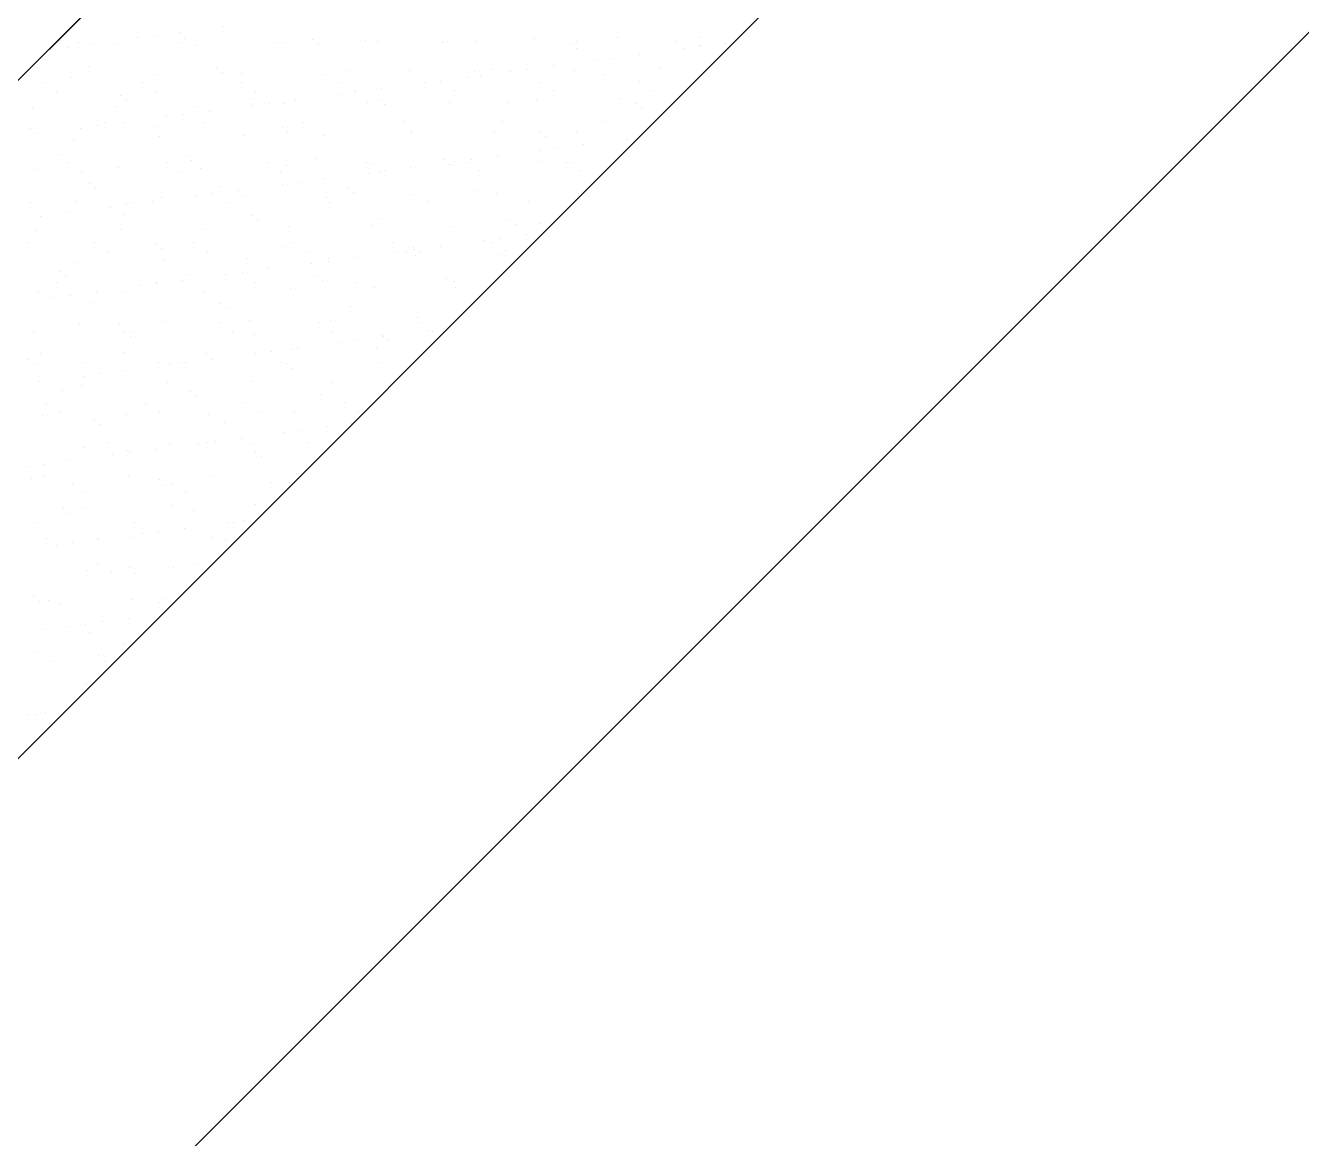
# Model space of a CAD drawing. Header units: millimetres. Extents: x 89805 to 1757503, y 48266 to 267832.
# Drawn here: x 953853.8 to 954253, y 159080 to 159428.2 of the extents above; entities that cross this region are included whole.
import ezdxf

# ---------------------------------------------------------------- set-up
doc = ezdxf.new("R2010")
doc.units = ezdxf.units.MM
doc.header["$LTSCALE"] = 1000
doc.layers.add('G-装饰造型轮廓线', color=3, linetype='Continuous')
doc.layers.add('WALL', color=111, linetype='Continuous')

msp = doc.modelspace()

# ---------------------------------------------------------------- linework, layer by layer
at = {"color": 8, "ltscale": 0.7}
for p, q in [((953902.09, 159426.05), (953902.09, 159426.05)), ((953915.67, 159427.84), (953915.67, 159427.84)), ((953864.83, 159423.43), (953864.83, 159423.43)), ((953867.04, 159421.44), (953867.04, 159421.44)), ((953870.4, 159422.9), (953870.4, 159422.9)), ((953875.17, 159422.51), (953875.17, 159422.51)), ((953881.51, 159422.16), (953881.51, 159422.16)), ((953888.75, 159424.3), (953888.75, 159424.3)), ((953893.96, 159424.98), (953893.96, 159424.98)), ((953901.55, 159422.96), (953901.55, 159422.96)), ((953903.59, 159424.24), (953903.59, 159424.24)), ((953907.09, 159422.04), (953907.09, 159422.04)), ((953932.69, 159423.02), (953932.69, 159423.02)), ((953934.1, 159423.01), (953934.1, 159423.01)), ((953943.6, 159423.89), (953943.6, 159423.89)), ((953945.45, 159422.21), (953945.45, 159422.21)), ((953960.28, 159423.34), (953960.28, 159423.34)), ((953963.83, 159423.07), (953963.83, 159423.07)), ((953984.21, 159423.01), (953984.21, 159423.01)), ((953985.86, 159423.22), (953985.86, 159423.22)), ((953994.97, 159423.13), (953994.97, 159423.13)), ((954012.87, 159424.19), (954012.87, 159424.19)), ((954024.22, 159422.67), (954024.22, 159422.67)), ((954026.11, 159423.19), (954026.11, 159423.19)), ((954039.05, 159424.53), (954039.05, 159424.53)), ((954057.25, 159423.24), (954057.25, 159423.24)), ((954064.63, 159424.4), (954064.63, 159424.4)), ((954064.69, 159421.57), (954064.69, 159421.57)), ((954064.83, 159421.78), (954064.83, 159421.78)), ((954072.82, 159422.64), (954072.82, 159422.64)), ((953861.84, 159420.75), (953861.84, 159420.75)), ((954026.06, 159420.98), (954026.06, 159420.98)), ((954032.56, 159417.34), (954032.56, 159417.34)), ((954037.77, 159418.02), (954037.77, 159418.02)), ((954045.9, 159419.09), (954045.9, 159419.09)), ((954059.48, 159420.88), (954059.48, 159420.88)), ((953873.53, 159415.46), (953873.53, 159415.46)), ((953913.54, 159415.12), (953913.54, 159415.12)), ((953915.38, 159413.43), (953915.38, 159413.43)), ((953921.21, 159413.12), (953921.21, 159413.12)), ((953954.15, 159414.23), (953954.15, 159414.23)), ((953973.8, 159413.97), (953973.8, 159413.97)), ((953994.16, 159413.89), (953994.16, 159413.89)), ((953999.98, 159414.3), (953999.98, 159414.3)), ((954005.65, 159413.79), (954005.65, 159413.79)), ((954010.85, 159414.48), (954010.85, 159414.48)), ((954018.98, 159415.55), (954018.98, 159415.55)), ((954025.56, 159414.18), (954025.56, 159414.18)), ((954052.57, 159415.15), (954052.57, 159415.15)), ((953859.08, 159410.22), (953859.08, 159410.22)), ((953868.03, 159411.81), (953868.03, 159411.81)), ((953890.22, 159410.28), (953890.22, 159410.28)), ((953895.04, 159412.78), (953895.04, 159412.78)), ((953921.37, 159410.33), (953921.37, 159410.33)), ((953946.79, 159412.99), (953946.79, 159412.99)), ((953952.51, 159410.39), (953952.51, 159410.39)), ((953978.73, 159410.25), (953978.73, 159410.25)), ((953983.65, 159410.45), (953983.65, 159410.45)), ((953983.93, 159410.93), (953983.93, 159410.93)), ((953992.06, 159412.01), (953992.06, 159412.01)), ((953996, 159412.2), (953996, 159412.2)), ((954014.79, 159410.5), (954014.79, 159410.5)), ((954034.76, 159413.01), (954034.76, 159413.01)), ((954045.93, 159410.56), (954045.93, 159410.56)), ((953863.3, 159407.53), (953863.3, 159407.53)), ((953883.48, 159406.34), (953883.48, 159406.34)), ((953894.44, 159407.59), (953894.44, 159407.59)), ((953924.08, 159405.46), (953924.08, 159405.46)), ((953925.58, 159407.65), (953925.58, 159407.65)), ((953951.81, 159406.71), (953951.81, 159406.71)), ((953956.72, 159407.7), (953956.72, 159407.7)), ((953957.01, 159407.39), (953957.01, 159407.39)), ((953965.14, 159408.46), (953965.14, 159408.46)), ((953987.87, 159407.76), (953987.87, 159407.76)), ((954019.01, 159407.82), (954019.01, 159407.82)), ((954039.68, 159405.26), (954039.68, 159405.26)), ((954050.15, 159407.87), (954050.15, 159407.87)), ((953855.97, 159402.56), (953855.97, 159402.56)), ((953882.14, 159402.89), (953882.14, 159402.89)), ((953885.32, 159404.65), (953885.32, 159404.65)), ((953907.72, 159402.77), (953907.72, 159402.77)), ((953911.31, 159401.37), (953911.31, 159401.37)), ((953924.89, 159403.16), (953924.89, 159403.16)), ((953930.1, 159403.85), (953930.1, 159403.85)), ((953934.73, 159403.74), (953934.73, 159403.74)), ((953938.23, 159404.92), (953938.23, 159404.92)), ((953960.91, 159404.07), (953960.91, 159404.07)), ((953964.1, 159405.11), (953964.1, 159405.11)), ((953965.94, 159403.42), (953965.94, 159403.42)), ((953986.49, 159403.95), (953986.49, 159403.95)), ((954004.7, 159404.23), (954004.7, 159404.23)), ((954013.5, 159404.93), (954013.5, 159404.93)), ((954044.72, 159403.89), (954044.72, 159403.89)), ((954046.56, 159402.2), (954046.56, 159402.2)), ((953878.48, 159397.86), (953878.48, 159397.86)), ((953884.39, 159397.83), (953884.39, 159397.83)), ((953897.97, 159399.62), (953897.97, 159399.62)), ((953903.18, 159400.3), (953903.18, 159400.3)), ((953909.62, 159397.92), (953909.62, 159397.92)), ((953940.76, 159397.98), (953940.76, 159397.98)), ((953971.9, 159398.03), (953971.9, 159398.03)), ((954003.05, 159398.09), (954003.05, 159398.09)), ((954034.19, 159398.14), (954034.19, 159398.14)), ((953855.26, 159395.88), (953855.26, 159395.88)), ((953857.47, 159394.29), (953857.47, 159394.29)), ((953871.06, 159396.07), (953871.06, 159396.07)), ((953876.26, 159396.76), (953876.26, 159396.76)), ((953894.02, 159396.68), (953894.02, 159396.68)), ((953895.67, 159393.51), (953895.67, 159393.51)), ((953921.84, 159393.85), (953921.84, 159393.85)), ((953934.04, 159396.34), (953934.04, 159396.34)), ((953935.88, 159394.65), (953935.88, 159394.65)), ((953947.42, 159393.73), (953947.42, 159393.73)), ((953974.43, 159394.7), (953974.43, 159394.7)), ((953974.64, 159395.45), (953974.64, 159395.45)), ((954000.61, 159395.03), (954000.61, 159395.03)), ((954014.66, 159395.11), (954014.66, 159395.11)), ((954016.5, 159393.42), (954016.5, 159393.42)), ((954026.19, 159394.91), (954026.19, 159394.91)), ((953868.66, 159392.54), (953868.66, 159392.54)), ((954020.07, 159389.8), (954020.07, 159389.8)), ((954028.2, 159390.87), (954028.2, 159390.87)), ((954041.78, 159392.66), (954041.78, 159392.66)), ((953863.96, 159387.9), (953863.96, 159387.9)), ((953867.16, 159385.18), (953867.16, 159385.18)), ((953898.3, 159385.24), (953898.3, 159385.24)), ((953903.98, 159387.56), (953903.98, 159387.56)), ((953905.82, 159385.87), (953905.82, 159385.87)), ((953929.44, 159385.29), (953929.44, 159385.29)), ((953944.58, 159386.68), (953944.58, 159386.68)), ((953960.58, 159385.35), (953960.58, 159385.35)), ((953984.59, 159386.33), (953984.59, 159386.33)), ((953987.95, 159385.57), (953987.95, 159385.57)), ((953991.72, 159385.41), (953991.72, 159385.41)), ((953993.15, 159386.26), (953993.15, 159386.26)), ((954001.28, 159387.33), (954001.28, 159387.33)), ((954014.13, 159385.66), (954014.13, 159385.66)), ((954014.87, 159389.12), (954014.87, 159389.12)), ((954022.87, 159385.46), (954022.87, 159385.46)), ((954025.2, 159385.45), (954025.2, 159385.45)), ((953856.6, 159383.29), (953856.6, 159383.29)), ((953871.38, 159382.49), (953871.38, 159382.49)), ((953882.77, 159383.62), (953882.77, 159383.62)), ((953902.52, 159382.55), (953902.52, 159382.55)), ((953908.35, 159383.5), (953908.35, 159383.5)), ((953933.66, 159382.61), (953933.66, 159382.61)), ((953935.36, 159384.47), (953935.36, 159384.47)), ((953961.03, 159382.03), (953961.03, 159382.03)), ((953961.54, 159384.81), (953961.54, 159384.81)), ((953964.8, 159382.66), (953964.8, 159382.66)), ((953966.23, 159382.71), (953966.23, 159382.71)), ((953974.36, 159383.78), (953974.36, 159383.78)), ((953986.44, 159384.64), (953986.44, 159384.64)), ((953987.12, 159384.68), (953987.12, 159384.68)), ((953995.94, 159382.72), (953995.94, 159382.72)), ((954027.08, 159382.78), (954027.08, 159382.78)), ((953873.91, 159378.78), (953873.91, 159378.78)), ((953914.52, 159377.9), (953914.52, 159377.9)), ((953934.11, 159378.48), (953934.11, 159378.48)), ((953939.32, 159379.17), (953939.32, 159379.17)), ((953947.45, 159380.24), (953947.45, 159380.24)), ((953954.53, 159377.56), (953954.53, 159377.56)), ((953869.29, 159373.27), (953869.29, 159373.27)), ((953875.76, 159377.09), (953875.76, 159377.09)), ((953896.3, 159374.25), (953896.3, 159374.25)), ((953907.19, 159374.94), (953907.19, 159374.94)), ((953912.4, 159375.63), (953912.4, 159375.63)), ((953920.53, 159376.7), (953920.53, 159376.7)), ((953922.47, 159374.58), (953922.47, 159374.58)), ((953948.05, 159374.46), (953948.05, 159374.46)), ((953956.38, 159375.87), (953956.38, 159375.87)), ((953975.06, 159375.43), (953975.06, 159375.43)), ((953995.14, 159376.67), (953995.14, 159376.67)), ((954001.24, 159375.76), (954001.24, 159375.76)), ((954026.82, 159375.64), (954026.82, 159375.64)), ((953855.42, 159372.76), (953855.42, 159372.76)), ((953866.69, 159369.61), (953866.69, 159369.61)), ((953880.28, 159371.4), (953880.28, 159371.4)), ((953885.48, 159372.08), (953885.48, 159372.08)), ((953886.56, 159372.82), (953886.56, 159372.82)), ((953893.61, 159373.15), (953893.61, 159373.15)), ((953917.7, 159372.88), (953917.7, 159372.88)), ((953948.84, 159372.93), (953948.84, 159372.93)), ((953979.98, 159372.99), (953979.98, 159372.99)), ((954011.12, 159373.05), (954011.12, 159373.05)), ((953858.56, 159368.54), (953858.56, 159368.54)), ((953884.46, 159369.12), (953884.46, 159369.12)), ((953924.47, 159368.78), (953924.47, 159368.78)), ((953926.32, 159367.09), (953926.32, 159367.09)), ((953935.99, 159365.2), (953935.99, 159365.2)), ((953962.17, 159365.54), (953962.17, 159365.54)), ((953965.08, 159367.89), (953965.08, 159367.89)), ((953987.75, 159365.42), (953987.75, 159365.42)), ((954005.09, 159367.55), (954005.09, 159367.55)), ((954006.93, 159365.86), (954006.93, 159365.86)), ((954014.76, 159366.39), (954014.76, 159366.39)), ((953857.23, 159364.02), (953857.23, 159364.02)), ((953883.4, 159364.35), (953883.4, 159364.35)), ((953908.98, 159364.23), (953908.98, 159364.23)), ((954002.37, 159361.58), (954002.37, 159361.58)), ((954010.5, 159362.65), (954010.5, 159362.65)), ((953854.4, 159360.35), (953854.4, 159360.35)), ((953875.24, 159360.14), (953875.24, 159360.14)), ((953879.45, 159357.45), (953879.45, 159357.45)), ((953894.41, 159360), (953894.41, 159360)), ((953896.25, 159358.31), (953896.25, 159358.31)), ((953906.38, 159360.19), (953906.38, 159360.19)), ((953910.59, 159357.51), (953910.59, 159357.51)), ((953935.02, 159359.12), (953935.02, 159359.12)), ((953937.52, 159360.25), (953937.52, 159360.25)), ((953941.74, 159357.56), (953941.74, 159357.56)), ((953968.66, 159360.31), (953968.66, 159360.31)), ((953970.25, 159357.35), (953970.25, 159357.35)), ((953972.88, 159357.62), (953972.88, 159357.62)), ((953975.03, 159358.77), (953975.03, 159358.77)), ((953975.45, 159358.04), (953975.45, 159358.04)), ((953983.58, 159359.11), (953983.58, 159359.11)), ((953997.17, 159360.89), (953997.17, 159360.89)), ((953999.8, 159360.36), (953999.8, 159360.36)), ((954004.02, 159357.68), (954004.02, 159357.68)), ((953869.92, 159354), (953869.92, 159354)), ((953896.93, 159354.98), (953896.93, 159354.98)), ((953923.1, 159355.31), (953923.1, 159355.31)), ((953943.33, 159353.81), (953943.33, 159353.81)), ((953948.54, 159354.49), (953948.54, 159354.49)), ((953948.68, 159355.19), (953948.68, 159355.19)), ((953956.67, 159355.56), (953956.67, 159355.56)), ((953975.69, 159356.16), (953975.69, 159356.16)), ((953976.87, 159357.08), (953976.87, 159357.08)), ((954001.87, 159356.5), (954001.87, 159356.5)), ((953864.35, 159351.22), (953864.35, 159351.22)), ((953866.19, 159349.54), (953866.19, 159349.54)), ((953904.95, 159350.34), (953904.95, 159350.34)), ((953916.41, 159350.26), (953916.41, 159350.26)), ((953921.62, 159350.95), (953921.62, 159350.95)), ((953929.75, 159352.02), (953929.75, 159352.02)), ((953944.97, 159350), (953944.97, 159350)), ((953863.49, 159347.72), (953863.49, 159347.72)), ((953889.5, 159346.72), (953889.5, 159346.72)), ((953894.63, 159347.78), (953894.63, 159347.78)), ((953894.7, 159347.4), (953894.7, 159347.4)), ((953902.83, 159348.47), (953902.83, 159348.47)), ((953925.77, 159347.84), (953925.77, 159347.84)), ((953936.62, 159345.94), (953936.62, 159345.94)), ((953946.81, 159348.31), (953946.81, 159348.31)), ((953956.92, 159347.89), (953956.92, 159347.89)), ((953962.8, 159346.27), (953962.8, 159346.27)), ((953985.57, 159349.11), (953985.57, 159349.11)), ((953988.06, 159347.95), (953988.06, 159347.95)), ((953988.38, 159346.15), (953988.38, 159346.15)), ((953857.86, 159344.75), (953857.86, 159344.75)), ((953862.58, 159343.18), (953862.58, 159343.18)), ((953867.78, 159343.86), (953867.78, 159343.86)), ((953874.89, 159341.56), (953874.89, 159341.56)), ((953875.91, 159344.93), (953875.91, 159344.93)), ((953884.03, 159345.09), (953884.03, 159345.09)), ((953909.61, 159344.96), (953909.61, 159344.96)), ((953914.91, 159341.22), (953914.91, 159341.22)), ((953916.75, 159339.53), (953916.75, 159339.53)), ((953955.51, 159340.34), (953955.51, 159340.34)), ((953870.55, 159334.74), (953870.55, 159334.74)), ((953883.31, 159335.1), (953883.31, 159335.1)), ((953897.56, 159335.71), (953897.56, 159335.71)), ((953914.45, 159335.15), (953914.45, 159335.15)), ((953923.73, 159336.04), (953923.73, 159336.04)), ((953945.59, 159335.21), (953945.59, 159335.21)), ((953949.31, 159335.92), (953949.31, 159335.92)), ((953976.32, 159336.89), (953976.32, 159336.89)), ((953976.74, 159335.27), (953976.74, 159335.27)), ((953984.67, 159333.36), (953984.67, 159333.36)), ((953856.39, 159332.35), (953856.39, 159332.35)), ((953884.85, 159332.44), (953884.85, 159332.44)), ((953886.69, 159330.75), (953886.69, 159330.75)), ((953887.53, 159332.41), (953887.53, 159332.41)), ((953918.67, 159332.47), (953918.67, 159332.47)), ((953925.45, 159331.56), (953925.45, 159331.56)), ((953949.81, 159332.52), (953949.81, 159332.52)), ((953957.76, 159329.81), (953957.76, 159329.81)), ((953965.46, 159331.22), (953965.46, 159331.22)), ((953965.89, 159330.88), (953965.89, 159330.88)), ((953967.31, 159329.53), (953967.31, 159329.53)), ((953979.47, 159332.67), (953979.47, 159332.67)), ((953980.95, 159332.58), (953980.95, 159332.58)), ((953858.49, 159325.48), (953858.49, 159325.48)), ((953884.66, 159325.82), (953884.66, 159325.82)), ((953910.24, 159325.69), (953910.24, 159325.69)), ((953925.63, 159325.59), (953925.63, 159325.59)), ((953930.84, 159326.27), (953930.84, 159326.27)), ((953937.25, 159326.67), (953937.25, 159326.67)), ((953938.97, 159327.34), (953938.97, 159327.34)), ((953952.55, 159329.13), (953952.55, 159329.13)), ((953963.43, 159327), (953963.43, 159327)), ((953854.78, 159323.67), (953854.78, 159323.67)), ((953856.63, 159321.98), (953856.63, 159321.98)), ((953871.57, 159322.68), (953871.57, 159322.68)), ((953895.39, 159322.78), (953895.39, 159322.78)), ((953898.72, 159322.04), (953898.72, 159322.04)), ((953902.71, 159322.74), (953902.71, 159322.74)), ((953903.92, 159322.73), (953903.92, 159322.73)), ((953912.05, 159323.8), (953912.05, 159323.8)), ((953933.85, 159322.8), (953933.85, 159322.8)), ((953935.4, 159322.44), (953935.4, 159322.44)), ((953964.99, 159322.85), (953964.99, 159322.85)), ((953871.8, 159318.5), (953871.8, 159318.5)), ((953877, 159319.18), (953877, 159319.18)), ((953885.13, 159320.25), (953885.13, 159320.25)), ((953937.25, 159320.75), (953937.25, 159320.75)), ((953858.22, 159316.71), (953858.22, 159316.71)), ((953865.33, 159314.01), (953865.33, 159314.01)), ((953871.18, 159315.47), (953871.18, 159315.47)), ((953898.19, 159316.44), (953898.19, 159316.44)), ((953905.34, 159313.66), (953905.34, 159313.66)), ((953924.36, 159316.78), (953924.36, 159316.78)), ((953949.94, 159316.65), (953949.94, 159316.65)), ((953860.25, 159310), (953860.25, 159310)), ((953891.39, 159310.06), (953891.39, 159310.06)), ((953907.19, 159311.97), (953907.19, 159311.97)), ((953922.53, 159310.11), (953922.53, 159310.11)), ((953945.95, 159312.78), (953945.95, 159312.78)), ((953953.67, 159310.17), (953953.67, 159310.17)), ((953859.12, 159306.22), (953859.12, 159306.22)), ((953864.46, 159307.31), (953864.46, 159307.31)), ((953885.29, 159306.55), (953885.29, 159306.55)), ((953895.6, 159307.37), (953895.6, 159307.37)), ((953910.87, 159306.43), (953910.87, 159306.43)), ((953926.75, 159307.43), (953926.75, 159307.43)), ((953937.88, 159307.4), (953937.88, 159307.4)), ((953957.89, 159307.48), (953957.89, 159307.48)), ((953875.28, 159304.89), (953875.28, 159304.89)), ((953877.12, 159303.2), (953877.12, 159303.2)), ((953915.89, 159304), (953915.89, 159304)), ((953940.06, 159301.59), (953940.06, 159301.59)), ((953948.19, 159302.66), (953948.19, 159302.66)), ((953955.9, 159303.66), (953955.9, 159303.66)), ((953879.64, 159297.64), (953879.64, 159297.64)), ((953907.94, 159297.36), (953907.94, 159297.36)), ((953910.79, 159297.7), (953910.79, 159297.7)), ((953913.14, 159298.05), (953913.14, 159298.05)), ((953921.27, 159299.12), (953921.27, 159299.12)), ((953924.99, 159297.51), (953924.99, 159297.51)), ((953934.85, 159300.91), (953934.85, 159300.91)), ((953941.93, 159297.75), (953941.93, 159297.75)), ((953871.81, 159296.2), (953871.81, 159296.2)), ((953881.02, 159293.82), (953881.02, 159293.82)), ((953885.82, 159295.22), (953885.82, 159295.22)), ((953886.22, 159294.51), (953886.22, 159294.51)), ((953894.35, 159295.58), (953894.35, 159295.58)), ((953898.82, 159297.17), (953898.82, 159297.17)), ((953925.84, 159294.88), (953925.84, 159294.88)), ((953854.1, 159290.28), (953854.1, 159290.28)), ((953859.31, 159290.96), (953859.31, 159290.96)), ((953867.44, 159292.03), (953867.44, 159292.03)), ((953927.68, 159293.19), (953927.68, 159293.19)), ((953855.76, 159286.45), (953855.76, 159286.45)), ((953859.75, 159286.95), (953859.75, 159286.95)), ((953885.92, 159287.28), (953885.92, 159287.28)), ((953895.78, 159286.1), (953895.78, 159286.1)), ((953911.5, 159287.16), (953911.5, 159287.16)), ((953938.51, 159288.13), (953938.51, 159288.13)), ((953868.32, 159284.96), (953868.32, 159284.96)), ((953872.54, 159282.27), (953872.54, 159282.27)), ((953897.62, 159284.42), (953897.62, 159284.42)), ((953899.46, 159285.01), (953899.46, 159285.01)), ((953903.68, 159282.33), (953903.68, 159282.33)), ((953930.61, 159285.07), (953930.61, 159285.07)), ((953934.82, 159282.38), (953934.82, 159282.38)), ((953936.38, 159285.22), (953936.38, 159285.22)), ((953899.45, 159277.91), (953899.45, 159277.91)), ((953925.62, 159278.24), (953925.62, 159278.24)), ((953865.72, 159277.33), (953865.72, 159277.33)), ((953867.56, 159275.64), (953867.56, 159275.64)), ((953872.44, 159276.93), (953872.44, 159276.93)), ((953906.32, 159276.44), (953906.32, 159276.44)), ((953856.58, 159272.54), (953856.58, 159272.54)), ((953887.72, 159272.6), (953887.72, 159272.6)), ((953895.44, 159269.83), (953895.44, 159269.83)), ((953903.57, 159270.9), (953903.57, 159270.9)), ((953917.16, 159272.69), (953917.16, 159272.69)), ((953918.86, 159272.66), (953918.86, 159272.66)), ((953922.36, 159273.37), (953922.36, 159273.37)), ((953860.38, 159267.68), (953860.38, 159267.68)), ((953863.32, 159265.6), (953863.32, 159265.6)), ((953868.53, 159266.28), (953868.53, 159266.28)), ((953876.26, 159267.67), (953876.26, 159267.67)), ((953876.66, 159267.35), (953876.66, 159267.35)), ((953886.55, 159268.01), (953886.55, 159268.01)), ((953890.24, 159269.14), (953890.24, 159269.14)), ((953912.13, 159267.89), (953912.13, 159267.89)), ((953916.27, 159267.32), (953916.27, 159267.32)), ((953918.12, 159265.63), (953918.12, 159265.63)), ((953873.07, 159257.66), (953873.07, 159257.66)), ((953876.4, 159259.92), (953876.4, 159259.92)), ((953886.21, 159258.55), (953886.21, 159258.55)), ((953900.08, 159258.64), (953900.08, 159258.64)), ((953907.54, 159259.97), (953907.54, 159259.97)), ((953880.62, 159257.23), (953880.62, 159257.23)), ((953888.06, 159256.86), (953888.06, 159256.86)), ((953856.15, 159249.77), (953856.15, 159249.77)), ((953857.99, 159248.08), (953857.99, 159248.08)), ((953861.01, 159248.41), (953861.01, 159248.41)), ((953864.66, 159247.5), (953864.66, 159247.5)), ((953887.18, 159248.74), (953887.18, 159248.74)), ((953895.8, 159247.56), (953895.8, 159247.56)), ((953896.76, 159248.88), (953896.76, 159248.88)), ((953877.75, 159241.61), (953877.75, 159241.61)), ((953885.88, 159242.68), (953885.88, 159242.68)), ((953858.96, 159239.13), (953858.96, 159239.13)), ((953866.69, 159240.11), (953866.69, 159240.11)), ((953872.54, 159240.92), (953872.54, 159240.92)), ((953873.7, 159238.4), (953873.7, 159238.4)), ((953884.48, 159234.88), (953884.48, 159234.88)), ((953857.55, 159232.13), (953857.55, 159232.13)), ((953876.65, 159230.99), (953876.65, 159230.99)), ((953861.64, 159229.14), (953861.64, 159229.14)), ((953878.49, 159229.3), (953878.49, 159229.3)), ((953872.73, 159222.46), (953872.73, 159222.46)), ((953854.84, 159212.7), (953854.84, 159212.7)), ((953857.13, 159212.55), (953857.13, 159212.55)), ((953860.05, 159213.38), (953860.05, 159213.38)), ((953861.41, 159209.78), (953861.41, 159209.78)), ((953862.27, 159209.87), (953862.27, 159209.87))]:
    msp.add_line(p, q, dxfattribs=at)
at = {"color": 3, "ltscale": 0.7}
msp.add_lwpolyline([(954736.46, 160296.09), (950592.14, 156151.82), (950698.2, 156045.75), (954948.59, 160296.09)], dxfattribs=at)
at = {"layer": 'G-装饰造型轮廓线', "color": 7, "ltscale": 0.7}
msp.add_lwpolyline([(955125.37, 160296.09), (950786.59, 155957.37), (950592.14, 156151.82)], dxfattribs=at)
at = {"layer": 'WALL', "color": 4, "ltscale": 0.7}
msp.add_lwpolyline([(950586.59, 156146.27), (954736.46, 160296.09)], dxfattribs=at)
msp.add_lwpolyline([(950586.59, 156146.27), (954736.46, 160296.09)], dxfattribs=at)

doc.saveas('drawing.dxf')
